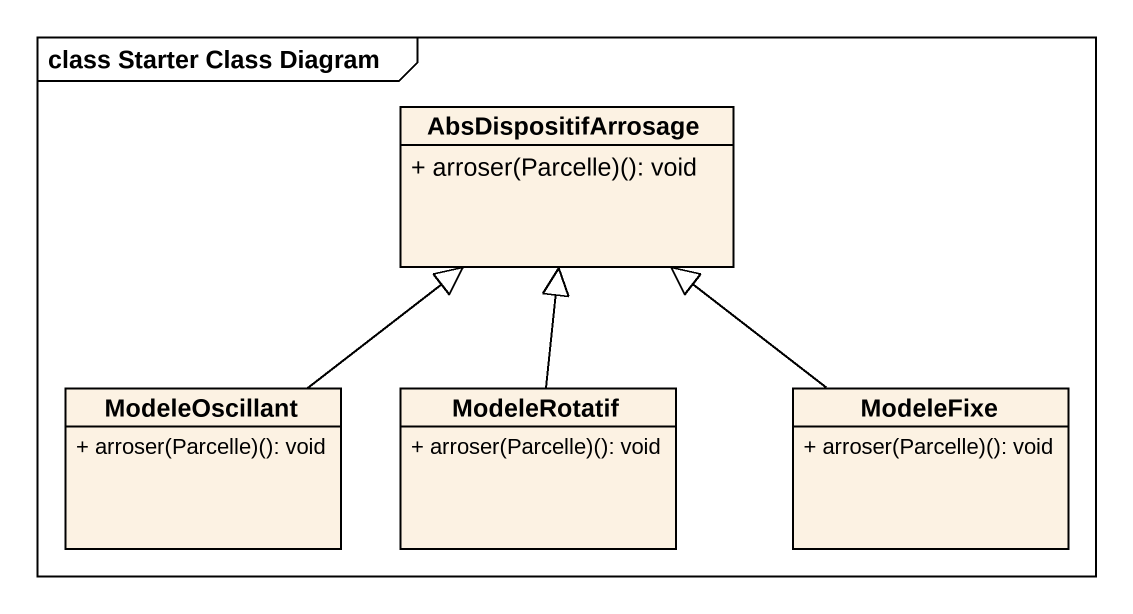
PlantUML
@startuml
mainframe class Starter Class Diagram
hide circle
hide empty members
skinparam classAttributeIconSize 0
class AbsDispositifArrosage {
  + arroser(Parcelle)(): void
}
class ModeleOscillant {
  + arroser(Parcelle)(): void
}
class ModeleRotatif {
  + arroser(Parcelle)(): void
}
class ModeleFixe {
  + arroser(Parcelle)(): void
}
ModeleOscillant -up-|> AbsDispositifArrosage
ModeleRotatif -up-|> AbsDispositifArrosage
ModeleFixe -up-|> AbsDispositifArrosage
@enduml
